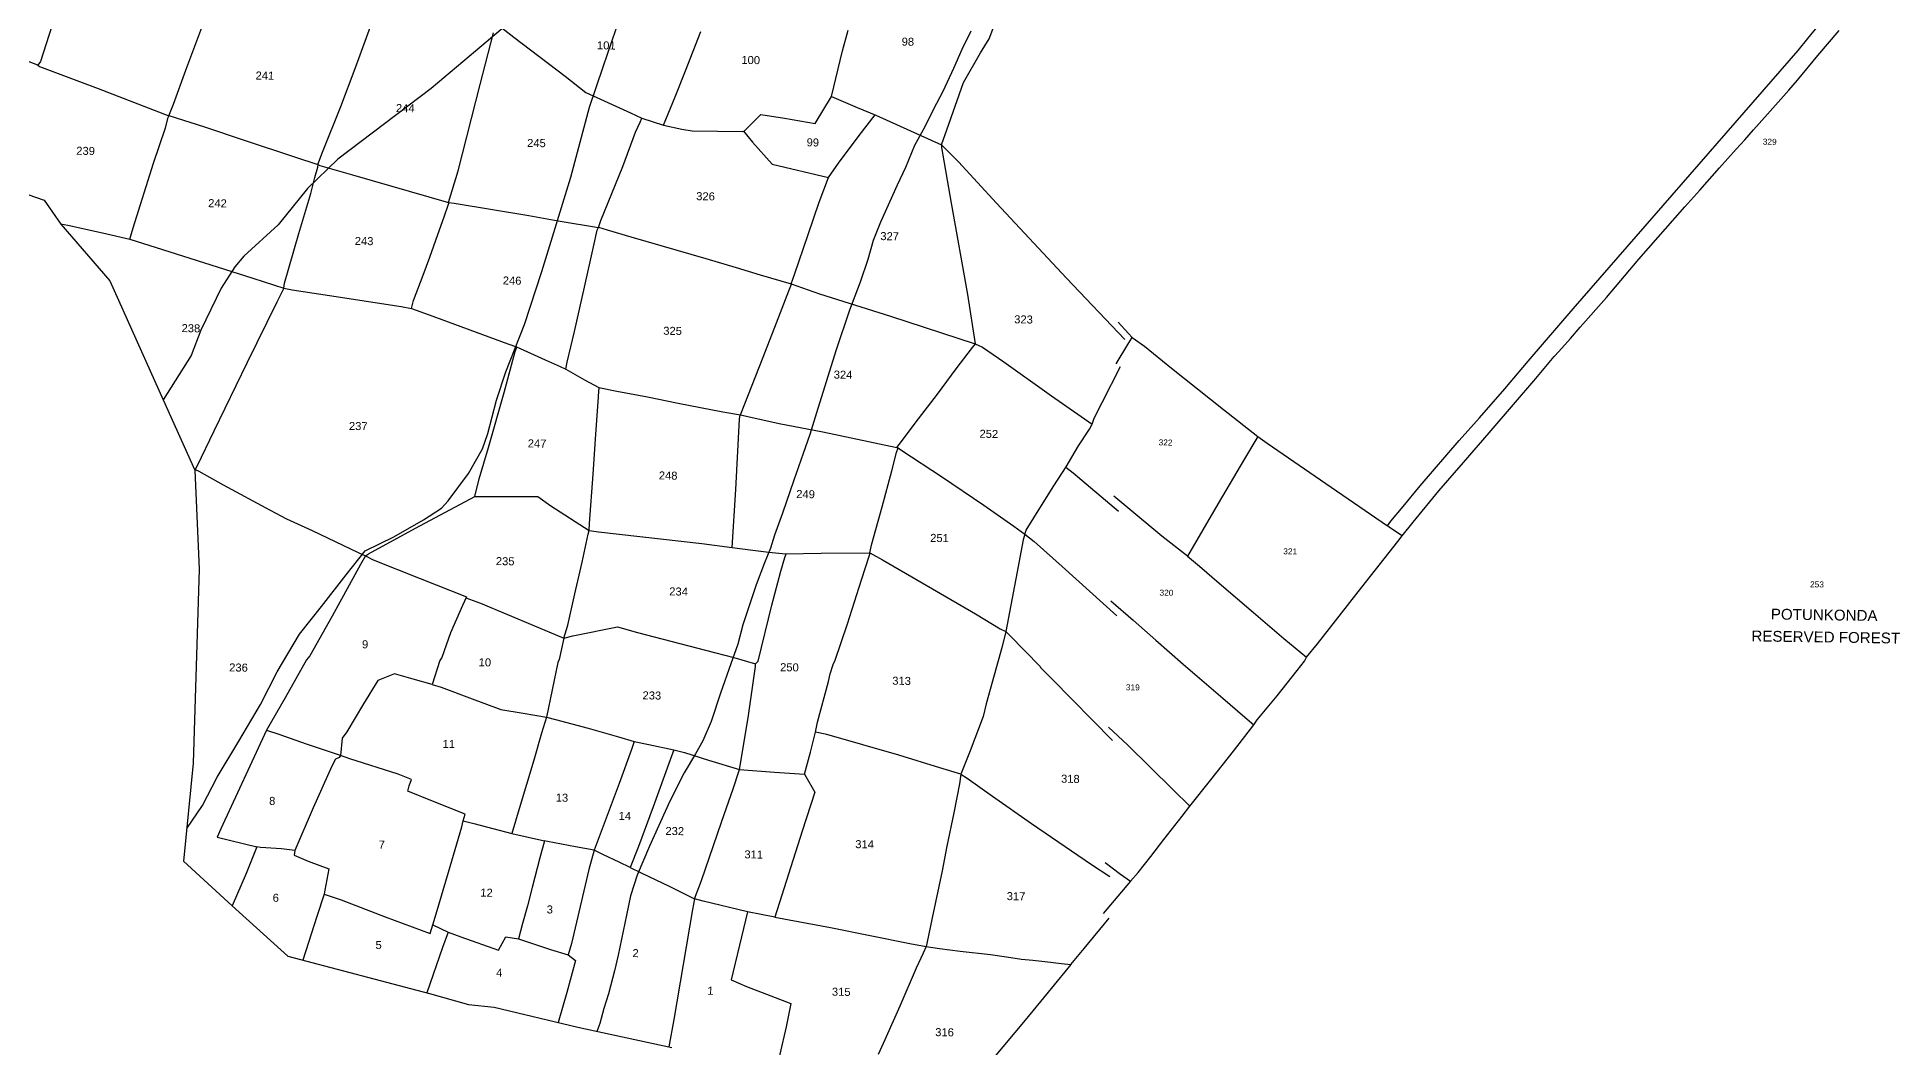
# Model space of a CAD drawing. Header units: inches. Extents: x 341797 to 347342, y 1572885 to 1580736.
# Drawn here: x 343011 to 345326, y 1574453 to 1575723 of the extents above; entities that cross this region are included whole.
import ezdxf

# ---------------------------------------------------------------- set-up
doc = ezdxf.new("R2010")
doc.units = ezdxf.units.IN
doc.header["$MEASUREMENT"] = 0
for name, color, linetype in [('PLAT NOS', 6, 'Continuous'), ('PLATS', 6, 'Continuous'), ('ROADS', 2, 'Continuous'), ('VB', 5, 'Continuous')]:
    doc.layers.add(name, color=color, linetype=linetype)
doc.styles.get("Standard").update_dxf_attribs({"font": 'arial.ttf'})

msp = doc.modelspace()

# ---------------------------------------------------------------- linework, layer by layer
at = {"layer": 'PLATS', "color": 0}
for p, q in [((343037.2, 1575758.6), (343015.8, 1575692.2)), ((345237.8, 1575720.8), (345268.4, 1575758.2)), ((343198.4, 1575681.3), (343222.2, 1575744.7)), ((343411.2, 1575683.3), (343433.7, 1575744)), ((343588.3, 1575740), (343611, 1575722.4)), ((344024.1, 1575705.6), (344031.1, 1575731.3)), ((344208.7, 1575720.5), (344219.5, 1575749.3)), ((345250.3, 1575699.4), (345277.3, 1575731)), ((343568.5, 1575663.3), (343585.1, 1575728.2)), ((343611, 1575722.4), (343675.2, 1575673.6)), ((343826.5, 1575680.3), (343846.1, 1575729.6)), ((344197.8, 1575703.1), (344208.7, 1575720.5)), ((345225.5, 1575705.9), (345237.8, 1575720.8)), ((343012.5, 1575687.3), (342979.7, 1575699.8)), ((343015.8, 1575692.2), (343012.5, 1575687.3)), ((343012.5, 1575687.3), (343014.5, 1575685.7)), ((343014.5, 1575685.7), (343088.2, 1575657.9)), ((344010.2, 1575647.8), (344024.1, 1575705.6)), ((344176.4, 1575665.7), (344197.8, 1575703.1)), ((344942.6, 1575381), (345225.5, 1575705.9)), ((345224.7, 1575668.4), (345250.3, 1575699.4)), ((343182.8, 1575638.4), (343198.4, 1575681.3)), ((343393.2, 1575635.4), (343411.2, 1575683.3)), ((343540.7, 1575554.6), (343568.5, 1575663.3)), ((343675.2, 1575673.6), (343701.6, 1575653.1)), ((343813.7, 1575647.5), (343826.5, 1575680.3)), ((344155.4, 1575606.1), (344176.4, 1575665.7)), ((345213.8, 1575655.9), (345224.7, 1575668.4)), ((343088.2, 1575657.9), (343177, 1575623.5)), ((343177, 1575623.5), (343182.8, 1575638.4)), ((343701.6, 1575653.1), (343757.6, 1575627.5)), ((343799, 1575612), (343813.7, 1575647.5)), ((343989.8, 1575614.2), (344010.2, 1575647.8)), ((344010.2, 1575647.8), (344042.7, 1575634.3)), ((345186.9, 1575626), (345213.8, 1575655.9)), ((343173.1, 1575608.8), (343176.4, 1575621.6)), ((343176.4, 1575621.6), (343177.1, 1575623.4)), ((343177.3, 1575624.3), (343186.3, 1575621)), ((343186.3, 1575621), (343221.8, 1575609.7)), ((343370.5, 1575578.2), (343393.2, 1575635.4)), ((343757.6, 1575627.5), (343771.6, 1575620.8)), ((343763.9, 1575603.1), (343769.7, 1575615.9)), ((343769.7, 1575615.9), (343771.6, 1575620.8)), ((343771.6, 1575620.8), (343799, 1575612)), ((343900.8, 1575604.8), (343910.9, 1575614.8)), ((343910.9, 1575614.8), (343921.6, 1575625.4)), ((343921.6, 1575625.4), (343951.2, 1575620.6)), ((343951.2, 1575620.6), (343989.8, 1575614.2)), ((344042.7, 1575634.3), (344065.9, 1575624.5)), ((344045, 1575599), (344065, 1575624.9)), ((344065.9, 1575624.5), (344148.7, 1575587.2)), ((345169.3, 1575605.9), (345186.9, 1575626)), ((343157.8, 1575564), (343173.1, 1575608.8)), ((343221.8, 1575609.7), (343272.9, 1575592.7)), ((343272.9, 1575592.7), (343334.9, 1575572)), ((343747.8, 1575560.2), (343763.9, 1575603.1)), ((343799, 1575612), (343822.1, 1575607)), ((343822.1, 1575607), (343835.1, 1575605)), ((343835.1, 1575605), (343898.8, 1575604.1)), ((343898.8, 1575604.1), (343900.8, 1575604.8)), ((343899.8, 1575604.4), (343911, 1575590.4)), ((344018.9, 1575564.1), (344045, 1575599)), ((344148.7, 1575587.2), (344155.4, 1575606.1)), ((345147.8, 1575581.6), (345158.7, 1575593.7)), ((345158.7, 1575593.7), (345169.3, 1575605.9)), ((343334.9, 1575572), (343364.5, 1575562.6)), ((343364.5, 1575562.6), (343370.5, 1575578.2)), ((343911, 1575590.4), (343935.5, 1575563)), ((344148.7, 1575587.2), (344148.5, 1575583.7)), ((344148.5, 1575583.7), (344160.9, 1575513.8)), ((344148.7, 1575587.2), (344169.9, 1575565.9)), ((345126.6, 1575558.3), (345147.8, 1575581.6)), ((343132.3, 1575482.8), (343157.8, 1575564)), ((343355.7, 1575526.2), (343360.8, 1575546.1)), ((343360.8, 1575546.1), (343364.3, 1575559.3)), ((343364.3, 1575559.3), (343364.9, 1575562.4)), ((343364.5, 1575562.6), (343366.8, 1575561.1)), ((343366.8, 1575561.1), (343407.9, 1575549.4)), ((343407.9, 1575549.4), (343528.9, 1575514.9)), ((343528.9, 1575514.9), (343540.7, 1575554.6)), ((343720.3, 1575492.3), (343747.8, 1575560.2)), ((343935.5, 1575563), (344006.4, 1575546.1)), ((343994.6, 1575515), (344006.4, 1575546.1)), ((344006.4, 1575546.1), (344018.9, 1575564.1)), ((344169.9, 1575565.9), (344217.8, 1575513.8)), ((345102, 1575530.1), (345126.6, 1575558.3)), ((343340.6, 1575475.6), (343355.7, 1575526.2)), ((345083.2, 1575509.4), (345102, 1575530.1)), ((343523.2, 1575496.7), (343528.8, 1575512.5)), ((343528.8, 1575512.5), (343529.6, 1575514.8)), ((343528.9, 1575514.9), (343535.8, 1575514)), ((343535.8, 1575514), (343629.6, 1575498.3)), ((343981.1, 1575474.3), (343994.6, 1575515)), ((344160.9, 1575513.8), (344181.1, 1575398.9)), ((344217.8, 1575513.8), (344305.7, 1575419.8)), ((345025.5, 1575443.3), (345083.2, 1575509.4)), ((343041, 1575487.8), (343050.1, 1575486.4)), ((343050.1, 1575486.4), (343093.6, 1575476.4)), ((343093.6, 1575476.4), (343128, 1575468.5)), ((343128, 1575468.5), (343132.3, 1575482.8)), ((343515.2, 1575474.3), (343523.2, 1575496.7)), ((343629.6, 1575498.3), (343666.4, 1575491.7)), ((343666.4, 1575491.7), (343717.2, 1575483.2)), ((343711, 1575458.8), (343715.8, 1575480)), ((343715.8, 1575480), (343717.2, 1575483.2)), ((343717.2, 1575483.2), (343720.3, 1575492.3)), ((343717.4, 1575483.6), (343728.1, 1575480.2)), ((343728.1, 1575480.2), (343757.8, 1575471.7)), ((343128, 1575468.5), (343169.1, 1575455.5)), ((343169.1, 1575455.5), (343247.1, 1575431)), ((343322.7, 1575413.5), (343340.6, 1575475.6)), ((343505.1, 1575446.1), (343515.2, 1575474.3)), ((343699.9, 1575408.4), (343711, 1575458.8)), ((343757.8, 1575471.7), (343852.4, 1575444.3)), ((343963.6, 1575424.1), (343981.1, 1575474.3)), ((343247.1, 1575431), (343282.8, 1575419.8)), ((343496.7, 1575423.3), (343505.1, 1575446.1)), ((343852.4, 1575444.3), (343890.4, 1575433.1)), ((343890.4, 1575433.1), (343920.4, 1575424)), ((344984.5, 1575395.4), (345025.5, 1575443.3)), ((343282.8, 1575419.8), (343321.9, 1575406.9)), ((343321.9, 1575406.9), (343313.1, 1575389.6)), ((343321.9, 1575406.9), (343322.7, 1575413.5)), ((343321.9, 1575406.9), (343332, 1575405)), ((343484.6, 1575391.5), (343496.7, 1575423.3)), ((343687.2, 1575352.5), (343699.9, 1575408.4)), ((343920.4, 1575424), (343959.4, 1575412.5)), ((343956.8, 1575403.8), (343960.1, 1575412.2)), ((343959.4, 1575412.5), (343963.6, 1575424.1)), ((343959.4, 1575412.5), (343995.2, 1575399.8)), ((344305.7, 1575419.8), (344379, 1575342.3)), ((343313.1, 1575389.6), (343275.3, 1575312.7)), ((343332, 1575405), (343379, 1575397.7)), ((343379, 1575397.7), (343469.3, 1575384)), ((343469.3, 1575384), (343482, 1575381.4)), ((343482, 1575381.4), (343484.6, 1575391.5)), ((343948.3, 1575381.9), (343956.8, 1575403.8)), ((343995.2, 1575399.8), (344084.3, 1575371.7)), ((344181.1, 1575398.9), (344191, 1575337.1)), ((344951.4, 1575358), (344984.5, 1575395.4)), ((343482, 1575381.4), (343504.6, 1575373.7)), ((343504.6, 1575373.7), (343603.2, 1575337.2)), ((343938.9, 1575357.8), (343948.3, 1575381.9)), ((344084.3, 1575371.7), (344191, 1575337.1)), ((344383.5, 1575350.2), (344370.8, 1575364.3)), ((344886.1, 1575315.1), (344942.6, 1575381)), ((343603.2, 1575337.2), (343614.1, 1575333.3)), ((343678.1, 1575313.8), (343687.2, 1575352.5)), ((343923.6, 1575318), (343938.9, 1575357.8)), ((344187.6, 1575332.4), (344191.5, 1575336.9)), ((344191, 1575337.1), (344200.2, 1575332.9)), ((344368.3, 1575311.8), (344383.9, 1575338.5)), ((344388.3, 1575345.1), (344383.5, 1575350.2)), ((344383.9, 1575338.5), (344388.3, 1575345.1)), ((344388.3, 1575345.1), (344403.7, 1575334.3)), ((344924.8, 1575327.4), (344939.4, 1575343.7)), ((344939.4, 1575343.7), (344951.4, 1575358)), ((343598.6, 1575276), (343612.7, 1575327.2)), ((343612.7, 1575327.2), (343614.8, 1575333)), ((343614.1, 1575333.3), (343650.4, 1575317)), ((343650.4, 1575317), (343669.3, 1575308.4)), ((343676.2, 1575305.3), (343678.1, 1575313.8)), ((343901.1, 1575261.8), (343923.6, 1575318)), ((344167, 1575305.4), (344187.6, 1575332.4)), ((344200.2, 1575332.9), (344227, 1575314.6)), ((344227, 1575314.6), (344286.8, 1575271.8)), ((344403.7, 1575334.3), (344437.9, 1575306.5)), ((344856.9, 1575280.4), (344886.1, 1575315.1)), ((344896, 1575293.6), (344918.8, 1575321.1)), ((344918.8, 1575321.1), (344924.8, 1575327.4)), ((343275.3, 1575312.7), (343233.8, 1575227.2)), ((343669.3, 1575308.4), (343676.2, 1575305.3)), ((343676.2, 1575305.3), (343699.6, 1575291.7)), ((343699.6, 1575291.7), (343717.8, 1575282)), ((344143.5, 1575273.7), (344167, 1575305.4)), ((344350.7, 1575263.1), (344373.8, 1575308.4)), ((344437.9, 1575306.5), (344503.1, 1575254.3)), ((344867.6, 1575260.8), (344896, 1575293.6)), ((343579.2, 1575206.7), (343598.6, 1575276)), ((343716.7, 1575264.2), (343717.9, 1575277.2)), ((343717.8, 1575282), (343740.3, 1575277.5)), ((343717.9, 1575277.2), (343718.3, 1575281.9)), ((343740.3, 1575277.5), (343778.8, 1575270.2)), ((343778.8, 1575270.2), (343817.4, 1575262.6)), ((344115.5, 1575237.2), (344143.5, 1575273.7)), ((344286.8, 1575271.8), (344337.8, 1575236.1)), ((344824.8, 1575243.8), (344856.9, 1575280.4)), ((343714.1, 1575223.4), (343716.7, 1575264.2)), ((343817.4, 1575262.6), (343873.6, 1575251.7)), ((343873.6, 1575251.7), (343895.7, 1575247.6)), ((343894.5, 1575242.4), (343895.6, 1575247.6)), ((343895.7, 1575247.6), (343901.1, 1575261.8)), ((343895.7, 1575247.6), (343904.9, 1575245.7)), ((343904.9, 1575245.7), (343944.6, 1575237)), ((344340.3, 1575243.4), (344350.7, 1575263.1)), ((344503.1, 1575254.3), (344546.2, 1575220.5)), ((344837.3, 1575225), (344867.6, 1575260.8)), ((343233.8, 1575227.2), (343212.3, 1575182.9)), ((343710.6, 1575173.2), (343714.1, 1575223.4)), ((343890.1, 1575153.8), (343894.5, 1575242.4)), ((343944.6, 1575237), (343999.3, 1575226.2)), ((343999.3, 1575226.2), (344092.6, 1575206.7)), ((344098.1, 1575214.3), (344115.5, 1575237.2)), ((344321, 1575208.9), (344334.6, 1575229.6)), ((344334.6, 1575229.6), (344337.4, 1575235)), ((344337.4, 1575235), (344337.8, 1575236.1)), ((344337.8, 1575236.1), (344340.3, 1575243.4)), ((344799.6, 1575215.7), (344824.8, 1575243.8)), ((344804.8, 1575188), (344837.3, 1575225)), ((343567.4, 1575167.4), (343579.2, 1575206.7)), ((344086.1, 1575177.4), (344092, 1575200.6)), ((344092, 1575200.6), (344094.2, 1575206.3)), ((344092.6, 1575206.7), (344098.1, 1575214.3)), ((344093, 1575207.3), (344098.6, 1575203)), ((344098.6, 1575203), (344148.5, 1575170.2)), ((344305.1, 1575182.4), (344321, 1575208.9)), ((344546.2, 1575220.5), (344529.5, 1575192.5)), ((344546.2, 1575220.5), (344558.2, 1575212.1)), ((344558.2, 1575212.1), (344638.6, 1575156.7)), ((344750.4, 1575158.6), (344799.6, 1575215.7)), ((343212.3, 1575182.9), (343210, 1575178.4)), ((343210.4, 1575179.1), (343214.8, 1575176.9)), ((343214.8, 1575176.9), (343245.4, 1575159.9)), ((344073.8, 1575132), (344086.1, 1575177.4)), ((344289.8, 1575158.5), (344305.1, 1575182.4)), ((344304.9, 1575182.1), (344313.9, 1575174.9)), ((344313.9, 1575174.9), (344371.2, 1575126.7)), ((344529.5, 1575192.5), (344496.2, 1575136.2)), ((344774, 1575152.1), (344804.8, 1575188)), ((343245.4, 1575159.9), (343304.5, 1575127.8)), ((343562, 1575145.2), (343567.4, 1575167.4)), ((343706.2, 1575111), (343710.6, 1575173.2)), ((343885.3, 1575080.9), (343890.1, 1575153.8)), ((344148.5, 1575170.2), (344201.7, 1575134)), ((344274.2, 1575133.8), (344289.8, 1575158.5)), ((344638.6, 1575156.7), (344709.2, 1575108.4)), ((344729.2, 1575132.5), (344750.4, 1575158.6)), ((344741.5, 1575112.9), (344774, 1575152.1)), ((343487.1, 1575105.1), (343562, 1575145.2)), ((343562, 1575145.2), (343572.4, 1575145)), ((343572.4, 1575145), (343641.1, 1575144.9)), ((343641.1, 1575144.9), (343657.4, 1575133.3)), ((343657.4, 1575133.3), (343705.5, 1575102.4)), ((344061.1, 1575085.5), (344073.8, 1575132)), ((344201.7, 1575134), (344239.6, 1575107.8)), ((344255.2, 1575102.8), (344274.2, 1575133.8)), ((344425.7, 1575095.3), (344365.1, 1575145.5)), ((344496.2, 1575136.2), (344457.9, 1575070.2)), ((344713.5, 1575114.2), (344729.2, 1575132.5)), ((343304.5, 1575127.8), (343325, 1575117)), ((343325, 1575117), (343357.3, 1575102.2)), ((343705.5, 1575102.4), (343706.2, 1575111)), ((344239.6, 1575107.8), (344253.3, 1575097.9)), ((344709.2, 1575108.4), (344713.5, 1575114.2)), ((344711.5, 1575106.6), (344709.2, 1575108.3)), ((344721.7, 1575099.6), (344711.5, 1575106.6)), ((344727.9, 1575095.8), (344741.5, 1575112.9)), ((343357.3, 1575102.2), (343415.3, 1575074.7)), ((343428.2, 1575073.2), (343487.1, 1575105.1)), ((343696.8, 1575062.6), (343704.5, 1575097.7)), ((343704.5, 1575097.7), (343705.5, 1575102.4)), ((343705.5, 1575102.4), (343717.5, 1575100.8)), ((343717.5, 1575100.8), (343847.3, 1575085.8)), ((343847.3, 1575085.8), (343885.3, 1575080.9)), ((344058.6, 1575074.2), (344061.1, 1575085.5)), ((344251.3, 1575090.5), (344242.2, 1575041.5)), ((344253.3, 1575097.9), (344251.3, 1575090.5)), ((344253.3, 1575097.9), (344255.2, 1575102.8)), ((344253.3, 1575097.9), (344265.1, 1575088.4)), ((344265.1, 1575088.4), (344300.4, 1575056.9)), ((344457.9, 1575070.2), (344425.7, 1575095.3)), ((344677.1, 1575031), (344722.4, 1575088.6)), ((344727.9, 1575095.8), (344721.7, 1575099.6)), ((344722.4, 1575088.6), (344727.9, 1575095.8)), ((343418, 1575059.4), (343382.3, 1574994.8)), ((343415.3, 1575074.7), (343424.2, 1575070.5)), ((343424.2, 1575070.5), (343418, 1575059.4)), ((343424.2, 1575070.5), (343428.2, 1575073.2)), ((343424.2, 1575070.5), (343434.2, 1575065.6)), ((343434.2, 1575065.6), (343493, 1575042.1)), ((343687.5, 1575022.7), (343696.8, 1575062.6)), ((343885.3, 1575080.9), (343908, 1575078)), ((343908, 1575078), (343931.6, 1575075)), ((343931.6, 1575075), (343952.3, 1575072.9)), ((343946.7, 1575051.2), (343951.6, 1575068.4)), ((343951.6, 1575068.4), (343953.1, 1575072.9)), ((343952.3, 1575072.9), (343997.4, 1575073.7)), ((343997.4, 1575073.7), (344058.6, 1575074.2)), ((344048.1, 1575040.3), (344058.2, 1575071.4)), ((344058.2, 1575071.4), (344058.9, 1575074)), ((344058.6, 1575074.2), (344074.4, 1575065.3)), ((344074.4, 1575065.3), (344124.3, 1575036.7)), ((344457.9, 1575070.2), (344472.8, 1575057.7)), ((343493, 1575042.1), (343551.2, 1575018.8)), ((343935.4, 1575008.4), (343946.7, 1575051.2)), ((344030.2, 1574985.2), (344048.1, 1575040.3)), ((344124.3, 1575036.7), (344191.4, 1574997.6)), ((344242.2, 1575041.5), (344229.5, 1574975.2)), ((344300.4, 1575056.9), (344369.1, 1574995.2)), ((344472.8, 1575057.7), (344497.5, 1575036.3)), ((344497.5, 1575036.3), (344540.8, 1574999.1)), ((343551.2, 1575018.8), (343546.2, 1575008.1)), ((343550.7, 1575017.7), (343568.9, 1575011.1)), ((343678.7, 1574983.2), (343687.5, 1575022.7)), ((344361.5, 1575013.8), (344389.4, 1574989.7)), ((344643.9, 1574988.7), (344677.1, 1575031)), ((343382.3, 1574994.8), (343354.4, 1574944.9)), ((343546.2, 1575008.1), (343531.1, 1574973.7)), ((343568.9, 1575011.1), (343671, 1574968.4)), ((343918.1, 1574937.9), (343935.4, 1575008.4)), ((344191.4, 1574997.6), (344222.2, 1574978.7)), ((344389.4, 1574989.7), (344417.9, 1574964.6)), ((344540.8, 1574999.1), (344579.1, 1574966.6)), ((343531.1, 1574973.7), (343520.5, 1574942.8)), ((343673.9, 1574966.9), (343668, 1574940)), ((343671, 1574968.4), (343673.9, 1574966.9)), ((343673.9, 1574966.9), (343678.7, 1574983.2)), ((343673.9, 1574966.9), (343685.2, 1574970)), ((343685.2, 1574970), (343741.4, 1574981.2)), ((343741.4, 1574981.2), (343766.3, 1574974.1)), ((343766.3, 1574974.1), (343851.9, 1574951.7)), ((344015, 1574939.3), (344030.2, 1574985.2)), ((344222.2, 1574978.7), (344229.5, 1574975.2)), ((344229.5, 1574975.2), (344224.9, 1574956.3)), ((344229.5, 1574975.2), (344233.9, 1574970.8)), ((344233.9, 1574970.8), (344272.7, 1574931.4)), ((344579.1, 1574966.6), (344607.5, 1574942.9)), ((344621.5, 1574960), (344643.9, 1574988.7)), ((343354.4, 1574944.9), (343350.1, 1574939.7)), ((343851.9, 1574951.7), (343887.5, 1574942.5)), ((344224.9, 1574956.3), (344204.6, 1574884.6)), ((344417.9, 1574964.6), (344452.5, 1574934.5)), ((344607.5, 1574942.9), (344621.5, 1574960)), ((343350.1, 1574939.7), (343323.2, 1574892.1)), ((343460.7, 1574922.3), (343440, 1574913.8)), ((343484.2, 1574915.4), (343460.7, 1574922.3)), ((343517.7, 1574938.8), (343508, 1574908.9)), ((343520.5, 1574942.8), (343517.7, 1574938.8)), ((343666.3, 1574936.5), (343651.8, 1574867.8)), ((343668, 1574940), (343666.3, 1574936.5)), ((343887.5, 1574942.5), (343914.9, 1574934.6)), ((343906, 1574869.7), (343914.8, 1574931.2)), ((343914.8, 1574931.2), (343914.9, 1574934.6)), ((343914.9, 1574934.6), (343918.1, 1574937.9)), ((344006.7, 1574912.6), (344008.5, 1574922.1)), ((344008.5, 1574922.1), (344012.4, 1574933.8)), ((344012.4, 1574933.8), (344015, 1574939.3)), ((344272.7, 1574931.4), (344272.9, 1574930.1)), ((344272.9, 1574930.1), (344287.6, 1574915.4)), ((344452.5, 1574934.5), (344502.3, 1574891.5)), ((344570.4, 1574894.6), (344595.9, 1574926.4)), ((344595.9, 1574926.4), (344605.1, 1574938.1)), ((344605.1, 1574938.1), (344607.5, 1574942.9)), ((343440, 1574913.8), (343421.7, 1574884.3)), ((343508, 1574908.9), (343484.2, 1574915.4)), ((343508, 1574908.9), (343519.3, 1574905.3)), ((343519.3, 1574905.3), (343555.3, 1574891.8)), ((343992.7, 1574861.4), (344006.7, 1574912.6)), ((344287.6, 1574915.4), (344363.7, 1574838.5)), ((343323.2, 1574892.1), (343300, 1574851.5)), ((343421.7, 1574884.3), (343400.8, 1574849.1)), ((343555.3, 1574891.8), (343594.7, 1574877.2)), ((343594.7, 1574877.2), (343622.8, 1574872.8)), ((344204.6, 1574884.6), (344200.8, 1574868.7)), ((344502.3, 1574891.5), (344530.1, 1574867.8)), ((344545.6, 1574864.1), (344570.4, 1574894.6)), ((343300, 1574851.5), (343242.3, 1574727.4)), ((343302.7, 1574850), (343299.7, 1574850.9)), ((343622.8, 1574872.8), (343651.8, 1574867.8)), ((343651.8, 1574867.8), (343645.6, 1574847.5)), ((343651.8, 1574867.8), (343663.3, 1574864.9)), ((343663.3, 1574864.9), (343704.5, 1574853.8)), ((343704.5, 1574853.8), (343742.4, 1574842.8)), ((343897.3, 1574816.5), (343906, 1574869.7)), ((343990, 1574849), (343992.7, 1574861.4)), ((344200.8, 1574868.7), (344184.8, 1574825.5)), ((344358.4, 1574855.2), (344382.3, 1574832.7)), ((344515.8, 1574824.9), (344541.4, 1574857.9)), ((344530.1, 1574867.8), (344541.4, 1574857.9)), ((344541.4, 1574857.9), (344545.6, 1574864.1)), ((343314.7, 1574846.1), (343302.7, 1574850)), ((343351.4, 1574833.5), (343314.7, 1574846.1)), ((343393.1, 1574819.6), (343351.4, 1574833.5)), ((343395.2, 1574841.3), (343393.1, 1574819.6)), ((343400.8, 1574849.1), (343395.2, 1574841.3)), ((343645.6, 1574847.5), (343635.9, 1574813.5)), ((343742.4, 1574842.8), (343762.3, 1574837.2)), ((343762.3, 1574837.2), (343758.7, 1574826.9)), ((343762.3, 1574837.2), (343780.4, 1574833.5)), ((343780.4, 1574833.5), (343812.2, 1574826.7)), ((343984, 1574823.8), (343989.3, 1574845.4)), ((343989.3, 1574845.4), (343990, 1574849)), ((344004.2, 1574845.8), (343990, 1574849)), ((344095, 1574819.7), (344004.2, 1574845.8)), ((344382.3, 1574832.7), (344439.6, 1574776.6)), ((343382.2, 1574806.1), (343358.7, 1574753.6)), ((343386.8, 1574815), (343382.2, 1574806.1)), ((343391.2, 1574817.1), (343386.8, 1574815)), ((343393.1, 1574819.6), (343391.2, 1574817.1)), ((343404.5, 1574815.4), (343393.1, 1574819.6)), ((343465.5, 1574795.8), (343404.5, 1574815.4)), ((343635.9, 1574813.5), (343617.4, 1574752.6)), ((343758.7, 1574826.9), (343743.3, 1574784.4)), ((343807.6, 1574814.1), (343786, 1574755.1)), ((343812.2, 1574826.7), (343807.6, 1574814.1)), ((343812.2, 1574826.7), (343825.6, 1574823.1)), ((343825.6, 1574823.1), (343855.6, 1574813.6)), ((343855.6, 1574813.6), (343894.6, 1574801.9)), ((343894.6, 1574801.9), (343897.3, 1574816.5)), ((343976.4, 1574795.8), (343984, 1574823.8)), ((344146.5, 1574804), (344095, 1574819.7)), ((344184.8, 1574825.5), (344173, 1574796)), ((344487.3, 1574788.9), (344515.8, 1574824.9)), ((343482, 1574789.2), (343465.5, 1574795.8)), ((343477.6, 1574774.8), (343479.4, 1574781.4)), ((343479.4, 1574781.4), (343482, 1574789.2)), ((343743.3, 1574784.4), (343711.9, 1574700.3)), ((343886.9, 1574779), (343893.9, 1574799.5)), ((343893.9, 1574799.5), (343894.6, 1574801.9)), ((343894.6, 1574801.9), (343938.6, 1574798.5)), ((343938.6, 1574798.5), (343976.4, 1574795.8)), ((343976.4, 1574795.8), (343989.1, 1574773.5)), ((344173, 1574796), (344146.5, 1574804)), ((344171.2, 1574783.8), (344164.2, 1574747.4)), ((344173, 1574796), (344171.2, 1574783.8)), ((344173, 1574796), (344180.7, 1574791.1)), ((344180.7, 1574791.1), (344212.8, 1574768.4)), ((344460.9, 1574755.7), (344487.3, 1574788.9)), ((343506.6, 1574762.8), (343477.6, 1574774.8)), ((343549.6, 1574745.9), (343506.6, 1574762.8)), ((343872, 1574735.5), (343886.9, 1574779)), ((343989.1, 1574773.5), (343973.5, 1574724.4)), ((344212.8, 1574768.4), (344261.9, 1574733.8)), ((344439.6, 1574776.6), (344460.9, 1574755.7)), ((343358.7, 1574753.6), (343335.6, 1574700.1)), ((343545.7, 1574729.8), (343547, 1574737.5)), ((343547, 1574737.5), (343549.6, 1574745.9)), ((343547, 1574737.5), (343560.7, 1574733.8)), ((343617.4, 1574752.6), (343608.3, 1574721.3)), ((343786, 1574755.1), (343767.5, 1574705)), ((343846.8, 1574662.3), (343872, 1574735.5)), ((344164.2, 1574747.4), (344155.4, 1574705.5)), ((344427.9, 1574714), (344451.2, 1574743.2)), ((344451.2, 1574743.2), (344460.9, 1574755.7)), ((343242.3, 1574727.4), (343237.7, 1574716.9)), ((343237.7, 1574716.9), (343287.6, 1574704.5)), ((343528.9, 1574672.6), (343545.7, 1574729.8)), ((343560.7, 1574733.8), (343608.3, 1574721.3)), ((343608.3, 1574721.3), (343649.4, 1574712.2)), ((343649.4, 1574712.2), (343643.5, 1574690.8)), ((343653.3, 1574711.5), (343649.4, 1574712.2)), ((343973.5, 1574724.4), (343939.1, 1574616.2)), ((344261.9, 1574733.8), (344337.2, 1574682.5)), ((344411.7, 1574692.5), (344427.9, 1574714)), ((343287.6, 1574704.5), (343274.5, 1574671.2)), ((343292.2, 1574703.9), (343287.6, 1574704.5)), ((343318.7, 1574702.1), (343292.2, 1574703.9)), ((343335.6, 1574700.1), (343318.7, 1574702.1)), ((343335.6, 1574700.1), (343334.5, 1574694)), ((343334.5, 1574694), (343352.3, 1574686.6)), ((343643.5, 1574690.8), (343634.1, 1574653.3)), ((343688.5, 1574704.7), (343653.3, 1574711.5)), ((343711.9, 1574700.3), (343688.5, 1574704.7)), ((343711.9, 1574700.3), (343705.3, 1574676.1)), ((343723.8, 1574694.7), (343711.9, 1574700.3)), ((343743.3, 1574685.2), (343723.8, 1574694.7)), ((343767.5, 1574705), (343757, 1574678.6)), ((344155.4, 1574705.5), (344149.5, 1574674.4)), ((344395.8, 1574672.4), (344411.7, 1574692.5)), ((343274.5, 1574671.2), (343256.7, 1574630.5)), ((343352.3, 1574686.6), (343378.4, 1574676.8)), ((343378.4, 1574676.8), (343373.1, 1574650.2)), ((343513.1, 1574620.4), (343528.9, 1574672.6)), ((343705.3, 1574676.1), (343683.3, 1574583.3)), ((343757, 1574678.6), (343743.3, 1574685.2)), ((343757, 1574678.6), (343771, 1574672)), ((343771, 1574672), (343806.9, 1574654.9)), ((344149.5, 1574674.4), (344136.7, 1574615.5)), ((344337.2, 1574682.5), (344360.1, 1574667.4)), ((344354.5, 1574684.8), (344373.8, 1574670.4)), ((344373.8, 1574670.4), (344386.3, 1574661.4)), ((344386.3, 1574661.4), (344395.8, 1574672.4)), ((343372.6, 1574645), (343363.3, 1574616.9)), ((343373.1, 1574650.2), (343372.6, 1574645)), ((343372.6, 1574645), (343393.8, 1574638)), ((343634.1, 1574653.3), (343628.2, 1574630.4)), ((343806.9, 1574654.9), (343823, 1574647)), ((343823, 1574647), (343838.1, 1574639.3)), ((343838.1, 1574639.3), (343846.8, 1574662.3)), ((344370.1, 1574642.4), (344352, 1574621)), ((344386.3, 1574661.4), (344370.1, 1574642.4)), ((343393.8, 1574638), (343449.3, 1574616.8)), ((343508.9, 1574606.4), (343513.1, 1574620.4)), ((343628.2, 1574630.4), (343621.8, 1574608.4)), ((343835.4, 1574626), (343812.2, 1574487.6)), ((343838.1, 1574639.3), (343835.4, 1574626)), ((343848.9, 1574636.4), (343838.1, 1574639.3)), ((343904.7, 1574622.7), (343848.9, 1574636.4)), ((343904.7, 1574622.7), (343899.6, 1574601.8)), ((343939.1, 1574616.2), (343904.7, 1574622.7)), ((343363.3, 1574616.9), (343345.7, 1574562.3)), ((343449.3, 1574616.8), (343505.5, 1574595.6)), ((343505.5, 1574595.6), (343508.9, 1574606.4)), ((343508.9, 1574606.4), (343528.4, 1574597.2)), ((343528.4, 1574597.2), (343521.1, 1574578)), ((343528.4, 1574597.2), (343544.3, 1574591.6)), ((343621.8, 1574608.4), (343616.6, 1574589)), ((343899.6, 1574601.8), (343884.1, 1574537.4)), ((343939.1, 1574616.2), (344008.8, 1574603)), ((344008.8, 1574603), (344108.7, 1574583.1)), ((344136.7, 1574615.5), (344130, 1574583.3)), ((344328, 1574576.8), (344359.2, 1574615.1)), ((343521.1, 1574578), (343501.3, 1574521.2)), ((343544.3, 1574591.6), (343591.7, 1574574.6)), ((343591.7, 1574574.6), (343600.8, 1574591.3)), ((343600.8, 1574591.3), (343616.6, 1574589)), ((343616.6, 1574589), (343656.8, 1574575.4)), ((343656.8, 1574575.4), (343679.3, 1574568.8)), ((343683.3, 1574583.3), (343679.3, 1574568.8)), ((344108.7, 1574583.1), (344129.2, 1574579.4)), ((344129.2, 1574579.4), (344125.6, 1574571)), ((344130, 1574583.3), (344129.2, 1574579.4)), ((344129.2, 1574579.4), (344145.9, 1574576.7)), ((344145.9, 1574576.7), (344172, 1574573.3)), ((344172, 1574573.3), (344210, 1574569.3)), ((344311.1, 1574556.6), (344328, 1574576.8)), ((343688.6, 1574561.7), (343677.5, 1574521.5)), ((343679.3, 1574568.8), (343688.6, 1574561.7)), ((344116.9, 1574552), (344096, 1574504.3)), ((344125.6, 1574571), (344116.9, 1574552)), ((344210, 1574569.3), (344230.2, 1574566.3)), ((344230.2, 1574566.3), (344249, 1574563.6)), ((344249, 1574563.6), (344263.6, 1574562.2)), ((344263.6, 1574562.2), (344278.4, 1574560.5)), ((344278.4, 1574560.5), (344299.3, 1574558.1)), ((344311.1, 1574556.6), (344286.3, 1574526.4)), ((344299.3, 1574558.1), (344311.1, 1574556.6)), ((343884.1, 1574537.4), (343903.4, 1574528.9)), ((343903.4, 1574528.9), (343959.3, 1574507.7)), ((343677.5, 1574521.5), (343666.7, 1574483.7)), ((343959.3, 1574507.7), (343953.2, 1574478.2)), ((344096, 1574504.3), (344077.3, 1574462)), ((344286.3, 1574526.4), (344253.8, 1574486.9)), ((343812.2, 1574487.6), (343805.9, 1574453.1)), ((344253.8, 1574486.9), (344184.4, 1574404.2)), ((343953.2, 1574478.2), (343937.4, 1574409.5)), ((344077.3, 1574462), (344068.8, 1574443.7))]:
    msp.add_line(p, q, dxfattribs=at)
at = {"layer": 'ROADS', "color": 1}
for p, q in [((343608.5, 1575743.5), (343562.8, 1575704.9)), ((343723.2, 1575685.5), (343745.1, 1575748.9)), ((344185.5, 1575730.1), (344174.2, 1575707.1)), ((343562.8, 1575704.9), (343507.1, 1575657.9)), ((343705.8, 1575634.8), (343723.2, 1575685.5)), ((344174.2, 1575707.1), (344163.8, 1575683.3)), ((344163.8, 1575683.3), (344150.4, 1575654.5)), ((343507.1, 1575657.9), (343389.7, 1575569.3)), ((344150.4, 1575654.5), (344138.7, 1575632.2)), ((343682.7, 1575546.7), (343705.8, 1575634.8)), ((344138.7, 1575632.2), (344127.6, 1575610)), ((344127.6, 1575610), (344114.8, 1575586.6)), ((343389.7, 1575569.3), (343351.4, 1575532.5)), ((344114.8, 1575586.6), (344103.1, 1575558.8)), ((343646.1, 1575428.1), (343682.7, 1575546.7)), ((344103.1, 1575558.8), (344092.8, 1575536.6)), ((343351.4, 1575532.5), (343314.5, 1575486.6)), ((344092.8, 1575536.6), (344071.8, 1575490)), ((343314.5, 1575486.6), (343271.5, 1575447.1)), ((344071.8, 1575490), (344062.7, 1575467)), ((344062.7, 1575467), (344055.9, 1575442.9)), ((343259.9, 1575433.8), (343243, 1575407)), ((343271.5, 1575447.1), (343259.9, 1575433.8)), ((344055.9, 1575442.9), (344046.1, 1575414.6)), ((343243, 1575407), (343217.2, 1575354.2)), ((343624.1, 1575361.5), (343646.1, 1575428.1)), ((344046.1, 1575414.6), (344033.1, 1575379.2)), ((343601, 1575302), (343624.1, 1575361.5)), ((344033.1, 1575379.2), (344015.7, 1575328.3)), ((343217.2, 1575354.2), (343205.2, 1575322.5)), ((343205.2, 1575322.5), (343169.8, 1575266.5)), ((344015.7, 1575328.3), (343991.2, 1575250.3)), ((343589, 1575266.2), (343601, 1575302)), ((343578.3, 1575224.5), (343589, 1575266.2)), ((343991.2, 1575250.3), (343982.9, 1575222.9)), ((343571.3, 1575204.9), (343578.3, 1575224.5)), ((343982.9, 1575222.9), (343974.6, 1575199.1)), ((343553.7, 1575173.9), (343571.3, 1575204.9)), ((343974.6, 1575199.1), (343962.7, 1575165.7)), ((343528.4, 1575139.6), (343553.7, 1575173.9)), ((343962.7, 1575165.7), (343948.6, 1575124)), ((343497.4, 1575115.7), (343519.8, 1575130.3)), ((343519.8, 1575130.3), (343528.4, 1575139.6)), ((343459.8, 1575094.5), (343497.4, 1575115.7)), ((343948.6, 1575124), (343938.7, 1575096.3)), ((343424, 1575076.7), (343459.8, 1575094.5)), ((343938.7, 1575096.3), (343933.5, 1575080.2)), ((343400.1, 1575046.4), (343424, 1575076.7)), ((343926, 1575061.5), (343915.6, 1575033.9)), ((343933.5, 1575080.2), (343926, 1575061.5)), ((343369, 1575006.9), (343400.1, 1575046.4)), ((343915.6, 1575033.9), (343898.6, 1574983.7)), ((343341.6, 1574972.2), (343369, 1575006.9)), ((343313.2, 1574924.7), (343341.6, 1574972.2)), ((343898.6, 1574983.7), (343892.7, 1574959.3)), ((343892.7, 1574959.3), (343883.5, 1574934.9)), ((343292.2, 1574883.5), (343313.2, 1574924.7)), ((343883.5, 1574934.9), (343870.6, 1574897.8)), ((343870.6, 1574897.8), (343859.1, 1574862.4)), ((343265.3, 1574837.5), (343292.2, 1574883.5)), ((343859.1, 1574862.4), (343848.7, 1574837.7)), ((343238, 1574792.4), (343265.3, 1574837.5)), ((343848.7, 1574837.7), (343839.3, 1574821.6)), ((343839.3, 1574821.6), (343825, 1574797.7)), ((343219.4, 1574756.5), (343238, 1574792.4)), ((343825, 1574797.7), (343806.8, 1574762.2)), ((343806.8, 1574762.2), (343781.6, 1574705.3)), ((343199.7, 1574727.7), (343219.4, 1574756.5)), ((343781.6, 1574705.3), (343766, 1574668.9)), ((343766, 1574668.9), (343757.7, 1574643.2)), ((343757.7, 1574643.2), (343752.4, 1574618.8)), ((343752.4, 1574618.8), (343741.9, 1574568.3)), ((343741.9, 1574568.3), (343737.5, 1574548.9)), ((343737.5, 1574548.9), (343730, 1574519.7)), ((343730, 1574519.7), (343723.9, 1574501.2)), ((343718.8, 1574482.5), (343715.3, 1574472.6)), ((343723.9, 1574501.2), (343718.8, 1574482.5))]:
    msp.add_line(p, q, dxfattribs=at)
at = {"layer": 'VB', "color": 6}
for p, q in [((342999.7, 1575524.8), (343020.2, 1575517.6)), ((343020.2, 1575517.6), (343041.4, 1575487.3)), ((343041.4, 1575487.3), (343103, 1575416.3)), ((343103, 1575416.3), (343169.8, 1575266.5)), ((343169.8, 1575266.5), (343210, 1575178.4)), ((343210, 1575178.4), (343215.1, 1575053.9)), ((343215.1, 1575053.9), (343207.9, 1574810)), ((343207.9, 1574810), (343195.5, 1574686.7)), ((343195.5, 1574686.7), (343256.7, 1574630.5)), ((343256.7, 1574630.5), (343326.6, 1574567.3)), ((343326.6, 1574567.3), (343504.9, 1574520.2)), ((343504.9, 1574520.2), (343553.8, 1574506.3)), ((343553.8, 1574506.3), (343586, 1574503.2)), ((343586, 1574503.2), (343691.5, 1574477.7)), ((343691.5, 1574477.7), (343809.5, 1574452.4))]:
    msp.add_line(p, q, dxfattribs=at)

# ---------------------------------------------------------------- texts
at = {"layer": 'PLAT NOS', "color": 0}
for s, height, p in [('101', 10.06, (343715.3, 1575707.4)), ('98', 10.06, (344098.4, 1575712)), ('100', 10.06, (343896.9, 1575689)), ('241', 10.06, (343286.1, 1575669.4)), ('244', 10.06, (343462.6, 1575628.5)), ('245', 10.06, (343627.5, 1575584.6)), ('99', 10.06, (343978.9, 1575585.4)), ('239', 10.06, (343060.7, 1575574.8)), ('326', 10.06, (343840.1, 1575517.7)), ('242', 10.06, (343226.5, 1575508.9)), ('327', 10.06, (344071.6, 1575467.5)), ('243', 10.06, (343410.8, 1575461.4)), ('238', 10.06, (343193.1, 1575351.8)), ('323', 10.06, (344239.9, 1575362.9)), ('325', 10.06, (343798.7, 1575348.5)), ('324', 10.06, (344013, 1575293.4)), ('237', 10.06, (343403.5, 1575228.8)), ('252', 10.06, (344196.3, 1575219)), ('247', 10.06, (343628.3, 1575206.9)), ('322', 7.49, (344421.5, 1575209.4)), ('248', 10.06, (343793.1, 1575166.6)), ('249', 10.06, (343965.9, 1575143.2)), ('251', 10.06, (344134.3, 1575088.1)), ('235', 10.06, (343588.2, 1575058.9)), ('253', 7.49, (345240.5, 1575031)), ('234', 10.06, (343806.2, 1575020.8)), ('POTUNKONDA', 13.61, (345191.2, 1574990.5)), ('RESERVED FOREST', 13.606, (345166.8, 1574963)), ('9', 10.1, (343419.9, 1574954.3)), ('236', 10.06, (343252.9, 1574925.2)), ('10', 10.06, (343566.6, 1574931.7)), ('250', 10.06, (343945.6, 1574925.5)), ('233', 10.06, (343772.6, 1574890.1)), ('313', 10.06, (344086.6, 1574908.5)), ('319', 7.49, (344380.3, 1574901.5)), ('11', 10.06, (343521.3, 1574829.1)), ('318', 10.06, (344298.8, 1574785.3)), ('8', 10.1, (343303.1, 1574757.4)), ('13', 10.06, (343663.5, 1574761.5)), ('14', 10.06, (343742.6, 1574738.6)), ('7', 10.1, (343440.9, 1574702.4)), ('314', 10.06, (344040.1, 1574703)), ('311', 10.06, (343900.7, 1574690.2)), ('6', 10.1, (343307.6, 1574635.6)), ('12', 10.06, (343568.7, 1574642.1)), ('317', 10.06, (344230.5, 1574637.7)), ('3', 10.1, (343652.1, 1574620.9)), ('2', 10.1, (343759.9, 1574566)), ('4', 10.1, (343588.7, 1574541.6)), ('1', 10.1, (343854.1, 1574518.7)), ('315', 10.06, (344010.7, 1574517.5)), ('316', 10.06, (344140.6, 1574466.7))]:
    msp.add_text(s, height=height, rotation=359.1364, dxfattribs=at).set_placement(p)
at = {"layer": 'PLAT NOS', "color": 0, "oblique": 360}
for s, height, p in [('329', 7.49, (345181.1, 1575587.5)), ('246', 10.06, (343596.9, 1575411.7)), ('321', 7.49, (344578.2, 1575072.5)), ('320', 7.49, (344422.6, 1575020.5)), ('232', 10.06, (343801.4, 1574719.6)), ('5', 10.1, (343436.9, 1574576.2))]:
    msp.add_text(s, height=height, rotation=359.1364, dxfattribs=at).set_placement(p)

doc.saveas('drawing.dxf')
